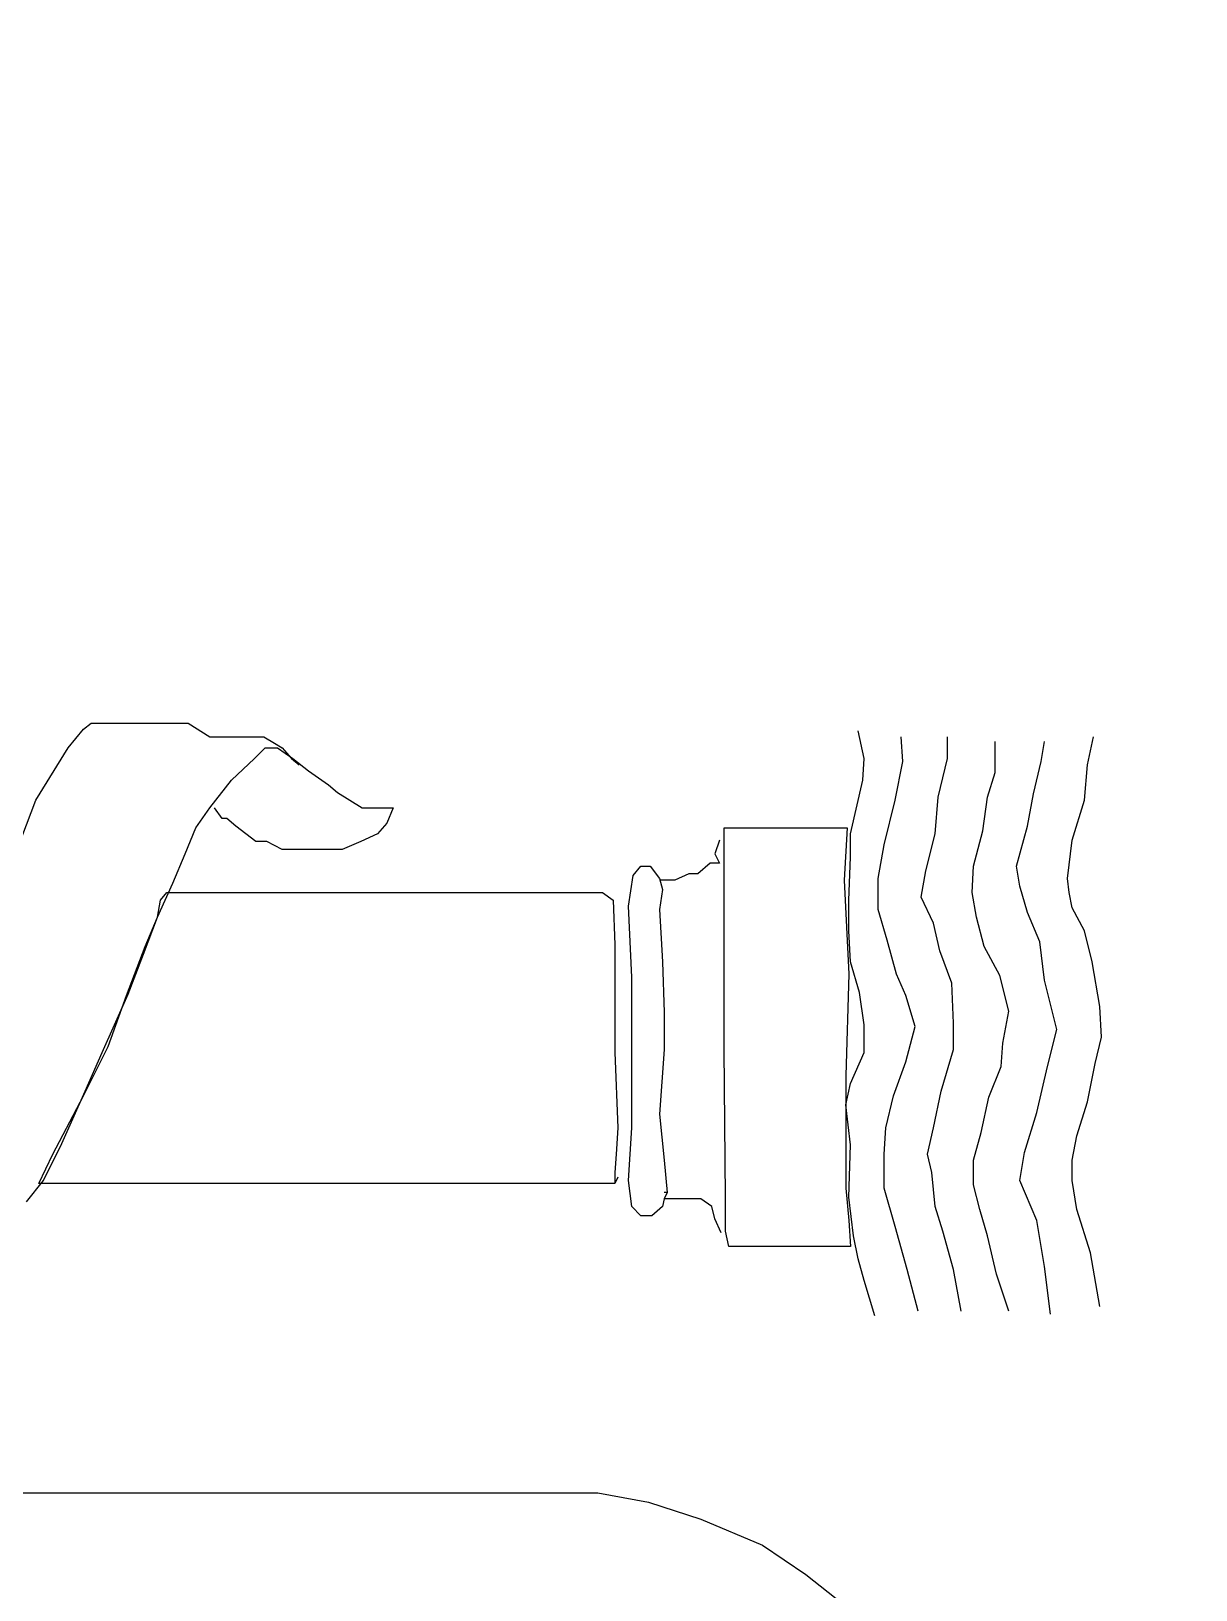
# Model space of a CAD drawing. Extents: x 748454 to 749044, y 4316681 to 4317708.
# Drawn here: x 748493.18 to 748500.74, y 4317547.51 to 4317557.63 of the extents above; entities that cross this region are included whole.
import ezdxf

# ---------------------------------------------------------------- set-up
doc = ezdxf.new("R2010")
doc.units = 0
doc.layers.get('0').update_dxf_attribs({"linetype": 'CONTINUOUS'})

msp = doc.modelspace()

# ---------------------------------------------------------------- linework, layer by layer
at = {"color": 0, "linetype": 'CONTINUOUS'}
for p, q in [((748493.42, 4317552.98), (748493.52, 4317553.1)), ((748493.42, 4317552.98), (748493.52, 4317553.1)), ((748493.52, 4317553.1), (748493.57, 4317553.14)), ((748493.52, 4317553.1), (748493.57, 4317553.14)), ((748493.57, 4317553.14), (748493.64, 4317553.14)), ((748493.57, 4317553.14), (748493.64, 4317553.14)), ((748493.64, 4317553.14), (748493.74, 4317553.14)), ((748493.64, 4317553.14), (748493.74, 4317553.14)), ((748493.74, 4317553.14), (748493.89, 4317553.14)), ((748493.74, 4317553.14), (748493.89, 4317553.14)), ((748493.89, 4317553.14), (748494.05, 4317553.14)), ((748493.89, 4317553.14), (748494.05, 4317553.14)), ((748494.05, 4317553.14), (748494.2, 4317553.14)), ((748494.05, 4317553.14), (748494.2, 4317553.14)), ((748494.2, 4317553.14), (748494.34, 4317553.05)), ((748494.2, 4317553.14), (748494.34, 4317553.05)), ((748494.34, 4317553.05), (748494.45, 4317553.05)), ((748494.34, 4317553.05), (748494.45, 4317553.05)), ((748494.45, 4317553.05), (748494.56, 4317553.05)), ((748494.45, 4317553.05), (748494.56, 4317553.05)), ((748494.56, 4317553.05), (748494.69, 4317553.05)), ((748494.56, 4317553.05), (748494.69, 4317553.05)), ((748494.69, 4317553.05), (748494.76, 4317553.01)), ((748494.69, 4317553.05), (748494.76, 4317553.01)), ((748494.76, 4317553.01), (748494.81, 4317552.98)), ((748494.76, 4317553.01), (748494.81, 4317552.98)), ((748498.59, 4317552.91), (748498.55, 4317553.09)), ((748498.59, 4317552.91), (748498.55, 4317553.09)), ((748498.84, 4317552.89), (748498.83, 4317553.05)), ((748498.84, 4317552.89), (748498.83, 4317553.05)), ((748499.13, 4317552.91), (748499.13, 4317553.05)), ((748499.13, 4317552.91), (748499.13, 4317553.05)), ((748499.44, 4317552.82), (748499.44, 4317553.02)), ((748499.44, 4317552.82), (748499.44, 4317553.02)), ((748499.74, 4317552.89), (748499.76, 4317553.02)), ((748499.74, 4317552.89), (748499.76, 4317553.02)), ((748500.04, 4317552.87), (748500.08, 4317553.05)), ((748500.04, 4317552.87), (748500.08, 4317553.05)), ((748493.21, 4317552.64), (748493.42, 4317552.98)), ((748493.21, 4317552.64), (748493.42, 4317552.98)), ((748494.48, 4317552.77), (748494.63, 4317552.91)), ((748494.48, 4317552.77), (748494.63, 4317552.91)), ((748494.63, 4317552.91), (748494.7, 4317552.98)), ((748494.63, 4317552.91), (748494.7, 4317552.98)), ((748494.7, 4317552.98), (748494.76, 4317552.98)), ((748494.7, 4317552.98), (748494.76, 4317552.98)), ((748494.76, 4317552.98), (748494.78, 4317552.98)), ((748494.76, 4317552.98), (748494.78, 4317552.98)), ((748494.78, 4317552.98), (748494.88, 4317552.91)), ((748494.78, 4317552.98), (748494.88, 4317552.91)), ((748494.81, 4317552.98), (748494.87, 4317552.91)), ((748494.81, 4317552.98), (748494.87, 4317552.91)), ((748494.87, 4317552.91), (748494.92, 4317552.87)), ((748494.87, 4317552.91), (748494.92, 4317552.87)), ((748494.88, 4317552.91), (748494.98, 4317552.83)), ((748494.88, 4317552.91), (748494.98, 4317552.83)), ((748498.58, 4317552.77), (748498.59, 4317552.91)), ((748498.58, 4317552.77), (748498.59, 4317552.91)), ((748499.07, 4317552.66), (748499.13, 4317552.91)), ((748499.07, 4317552.66), (748499.13, 4317552.91)), ((748494.98, 4317552.83), (748495.11, 4317552.74)), ((748494.98, 4317552.83), (748495.11, 4317552.74)), ((748498.79, 4317552.64), (748498.84, 4317552.89)), ((748498.79, 4317552.64), (748498.84, 4317552.89)), ((748499.39, 4317552.66), (748499.44, 4317552.82)), ((748499.39, 4317552.66), (748499.44, 4317552.82)), ((748499.69, 4317552.68), (748499.74, 4317552.89)), ((748499.69, 4317552.68), (748499.74, 4317552.89)), ((748500.02, 4317552.64), (748500.04, 4317552.87)), ((748500.02, 4317552.64), (748500.04, 4317552.87)), ((748494.34, 4317552.59), (748494.48, 4317552.77)), ((748494.34, 4317552.59), (748494.48, 4317552.77)), ((748495.11, 4317552.74), (748495.17, 4317552.69)), ((748495.11, 4317552.74), (748495.17, 4317552.69)), ((748498.5, 4317552.42), (748498.58, 4317552.77)), ((748498.5, 4317552.42), (748498.58, 4317552.77)), ((748493.09, 4317552.32), (748493.21, 4317552.64)), ((748493.09, 4317552.32), (748493.21, 4317552.64)), ((748495.17, 4317552.69), (748495.33, 4317552.59)), ((748495.17, 4317552.69), (748495.33, 4317552.59)), ((748498.72, 4317552.35), (748498.79, 4317552.64)), ((748498.72, 4317552.35), (748498.79, 4317552.64)), ((748499.05, 4317552.42), (748499.07, 4317552.66)), ((748499.05, 4317552.42), (748499.07, 4317552.66)), ((748499.36, 4317552.44), (748499.39, 4317552.66)), ((748499.36, 4317552.44), (748499.39, 4317552.66)), ((748499.65, 4317552.47), (748499.69, 4317552.68)), ((748499.65, 4317552.47), (748499.69, 4317552.68)), ((748499.94, 4317552.38), (748500.02, 4317552.64)), ((748499.94, 4317552.38), (748500.02, 4317552.64)), ((748494.25, 4317552.46), (748494.34, 4317552.59)), ((748494.25, 4317552.46), (748494.34, 4317552.59)), ((748494.42, 4317552.52), (748494.37, 4317552.59)), ((748494.42, 4317552.52), (748494.37, 4317552.59)), ((748494.45, 4317552.52), (748494.42, 4317552.52)), ((748494.45, 4317552.52), (748494.42, 4317552.52)), ((748494.51, 4317552.47), (748494.45, 4317552.52)), ((748494.51, 4317552.47), (748494.45, 4317552.52)), ((748495.33, 4317552.59), (748495.43, 4317552.59)), ((748495.33, 4317552.59), (748495.43, 4317552.59)), ((748495.43, 4317552.59), (748495.48, 4317552.59)), ((748495.43, 4317552.59), (748495.48, 4317552.59)), ((748495.49, 4317552.49), (748495.43, 4317552.42)), ((748495.49, 4317552.49), (748495.43, 4317552.42)), ((748495.48, 4317552.59), (748495.53, 4317552.59)), ((748495.48, 4317552.59), (748495.53, 4317552.59)), ((748495.53, 4317552.59), (748495.49, 4317552.49)), ((748495.53, 4317552.59), (748495.49, 4317552.49)), ((748494.18, 4317552.29), (748494.25, 4317552.46)), ((748494.18, 4317552.29), (748494.25, 4317552.46)), ((748494.64, 4317552.37), (748494.51, 4317552.47)), ((748494.64, 4317552.37), (748494.51, 4317552.47)), ((748495.43, 4317552.42), (748495.32, 4317552.37)), ((748495.43, 4317552.42), (748495.32, 4317552.37)), ((748497.68, 4317552.27), (748497.68, 4317552.46)), ((748497.68, 4317552.46), (748498.05, 4317552.46)), ((748497.68, 4317552.27), (748497.68, 4317552.46)), ((748497.68, 4317552.46), (748498.05, 4317552.46)), ((748498.05, 4317552.46), (748498.3, 4317552.46)), ((748498.05, 4317552.46), (748498.3, 4317552.46)), ((748498.3, 4317552.46), (748498.48, 4317552.46)), ((748498.3, 4317552.46), (748498.48, 4317552.46)), ((748498.48, 4317552.46), (748498.46, 4317552.12)), ((748498.48, 4317552.46), (748498.46, 4317552.12)), ((748498.5, 4317552.27), (748498.5, 4317552.42)), ((748498.5, 4317552.27), (748498.5, 4317552.42)), ((748498.99, 4317552.18), (748499.05, 4317552.42)), ((748498.99, 4317552.18), (748499.05, 4317552.42)), ((748499.3, 4317552.21), (748499.36, 4317552.44)), ((748499.3, 4317552.21), (748499.36, 4317552.44)), ((748499.58, 4317552.21), (748499.65, 4317552.47)), ((748499.58, 4317552.21), (748499.65, 4317552.47)), ((748494.1, 4317552.1), (748494.18, 4317552.29)), ((748494.1, 4317552.1), (748494.18, 4317552.29)), ((748494.71, 4317552.37), (748494.64, 4317552.37)), ((748494.71, 4317552.37), (748494.64, 4317552.37)), ((748494.81, 4317552.32), (748494.71, 4317552.37)), ((748494.81, 4317552.32), (748494.71, 4317552.37)), ((748494.9, 4317552.32), (748494.81, 4317552.32)), ((748494.9, 4317552.32), (748494.81, 4317552.32)), ((748494.99, 4317552.32), (748494.9, 4317552.32)), ((748494.99, 4317552.32), (748494.9, 4317552.32)), ((748495.12, 4317552.32), (748494.99, 4317552.32)), ((748495.12, 4317552.32), (748494.99, 4317552.32)), ((748495.2, 4317552.32), (748495.12, 4317552.32)), ((748495.2, 4317552.32), (748495.12, 4317552.32)), ((748495.32, 4317552.37), (748495.2, 4317552.32)), ((748495.32, 4317552.37), (748495.2, 4317552.32)), ((748497.65, 4317552.38), (748497.62, 4317552.29)), ((748497.65, 4317552.38), (748497.62, 4317552.29)), ((748497.62, 4317552.29), (748497.65, 4317552.23)), ((748497.62, 4317552.29), (748497.65, 4317552.23)), ((748498.68, 4317552.13), (748498.72, 4317552.35)), ((748498.68, 4317552.13), (748498.72, 4317552.35)), ((748499.91, 4317552.13), (748499.94, 4317552.38)), ((748499.91, 4317552.13), (748499.94, 4317552.38)), ((748497.09, 4317552.15), (748497.14, 4317552.21)), ((748497.09, 4317552.15), (748497.14, 4317552.21)), ((748497.14, 4317552.21), (748497.2, 4317552.21)), ((748497.14, 4317552.21), (748497.2, 4317552.21)), ((748497.2, 4317552.21), (748497.26, 4317552.13)), ((748497.2, 4317552.21), (748497.26, 4317552.13)), ((748497.59, 4317552.23), (748497.51, 4317552.16)), ((748497.59, 4317552.23), (748497.51, 4317552.16)), ((748497.65, 4317552.23), (748497.59, 4317552.23)), ((748497.65, 4317552.23), (748497.59, 4317552.23)), ((748497.68, 4317552.06), (748497.68, 4317552.27)), ((748497.68, 4317552.06), (748497.68, 4317552.27)), ((748498.49, 4317551.99), (748498.5, 4317552.27)), ((748498.49, 4317551.99), (748498.5, 4317552.27)), ((748499.29, 4317552.04), (748499.3, 4317552.21)), ((748499.29, 4317552.04), (748499.3, 4317552.21)), ((748499.6, 4317552.08), (748499.58, 4317552.21)), ((748499.6, 4317552.08), (748499.58, 4317552.21)), ((748494, 4317551.88), (748494.1, 4317552.1)), ((748494, 4317551.88), (748494.1, 4317552.1)), ((748497.06, 4317551.95), (748497.09, 4317552.15)), ((748497.06, 4317551.95), (748497.09, 4317552.15)), ((748497.26, 4317552.13), (748497.28, 4317552.06)), ((748497.26, 4317552.13), (748497.28, 4317552.06)), ((748497.31, 4317552.12), (748497.26, 4317552.12)), ((748497.31, 4317552.12), (748497.26, 4317552.12)), ((748497.36, 4317552.12), (748497.31, 4317552.12)), ((748497.36, 4317552.12), (748497.31, 4317552.12)), ((748497.45, 4317552.16), (748497.36, 4317552.12)), ((748497.45, 4317552.16), (748497.36, 4317552.12)), ((748497.51, 4317552.16), (748497.45, 4317552.16)), ((748497.51, 4317552.16), (748497.45, 4317552.16)), ((748498.46, 4317552.12), (748498.49, 4317551.51)), ((748498.46, 4317552.12), (748498.49, 4317551.51)), ((748498.68, 4317551.93), (748498.68, 4317552.13)), ((748498.68, 4317551.93), (748498.68, 4317552.13)), ((748498.96, 4317552.01), (748498.99, 4317552.18)), ((748498.96, 4317552.01), (748498.99, 4317552.18)), ((748499.92, 4317552.04), (748499.91, 4317552.13)), ((748499.92, 4317552.04), (748499.91, 4317552.13)), ((748494, 4317551.88), (748494.02, 4317551.99)), ((748494, 4317551.88), (748494.02, 4317551.99)), ((748494.02, 4317551.99), (748494.06, 4317552.04)), ((748494.02, 4317551.99), (748494.06, 4317552.04)), ((748494.06, 4317552.04), (748494.44, 4317552.04)), ((748494.06, 4317552.04), (748494.44, 4317552.04)), ((748494.44, 4317552.04), (748495.25, 4317552.04)), ((748494.44, 4317552.04), (748495.25, 4317552.04)), ((748495.25, 4317552.04), (748495.93, 4317552.04)), ((748495.25, 4317552.04), (748495.93, 4317552.04)), ((748495.93, 4317552.04), (748496.37, 4317552.04)), ((748495.93, 4317552.04), (748496.37, 4317552.04)), ((748496.37, 4317552.04), (748496.69, 4317552.04)), ((748496.37, 4317552.04), (748496.69, 4317552.04)), ((748496.69, 4317552.04), (748496.8, 4317552.04)), ((748496.69, 4317552.04), (748496.8, 4317552.04)), ((748496.8, 4317552.04), (748496.89, 4317552.04)), ((748496.8, 4317552.04), (748496.89, 4317552.04)), ((748496.89, 4317552.04), (748496.96, 4317551.99)), ((748496.89, 4317552.04), (748496.96, 4317551.99)), ((748496.96, 4317551.99), (748496.97, 4317551.7)), ((748496.96, 4317551.99), (748496.97, 4317551.7)), ((748497.28, 4317552.06), (748497.26, 4317551.93)), ((748497.28, 4317552.06), (748497.26, 4317551.93)), ((748497.68, 4317551.51), (748497.68, 4317552.06)), ((748497.68, 4317551.51), (748497.68, 4317552.06)), ((748498.49, 4317551.79), (748498.49, 4317551.99)), ((748498.49, 4317551.79), (748498.49, 4317551.99)), ((748499.04, 4317551.84), (748498.96, 4317552.01)), ((748499.04, 4317551.84), (748498.96, 4317552.01)), ((748499.32, 4317551.88), (748499.29, 4317552.04)), ((748499.32, 4317551.88), (748499.29, 4317552.04)), ((748499.65, 4317551.91), (748499.6, 4317552.08)), ((748499.65, 4317551.91), (748499.6, 4317552.08)), ((748499.94, 4317551.94), (748499.92, 4317552.04)), ((748499.94, 4317551.94), (748499.92, 4317552.04)), ((748497.08, 4317551.49), (748497.06, 4317551.95)), ((748497.08, 4317551.49), (748497.06, 4317551.95)), ((748497.26, 4317551.93), (748497.28, 4317551.59)), ((748497.26, 4317551.93), (748497.28, 4317551.59)), ((748498.74, 4317551.73), (748498.68, 4317551.93)), ((748498.74, 4317551.73), (748498.68, 4317551.93)), ((748499.73, 4317551.72), (748499.65, 4317551.91)), ((748499.73, 4317551.72), (748499.65, 4317551.91)), ((748500.02, 4317551.79), (748499.94, 4317551.94)), ((748500.02, 4317551.79), (748499.94, 4317551.94)), ((748493.91, 4317551.64), (748494, 4317551.88)), ((748493.91, 4317551.64), (748494, 4317551.88)), ((748493.92, 4317551.69), (748494, 4317551.88)), ((748493.92, 4317551.69), (748494, 4317551.88)), ((748498.5, 4317551.59), (748498.49, 4317551.79)), ((748498.5, 4317551.59), (748498.49, 4317551.79)), ((748499.08, 4317551.66), (748499.04, 4317551.84)), ((748499.08, 4317551.66), (748499.04, 4317551.84)), ((748499.37, 4317551.69), (748499.32, 4317551.88)), ((748499.37, 4317551.69), (748499.32, 4317551.88)), ((748500.07, 4317551.59), (748500.02, 4317551.79)), ((748500.07, 4317551.59), (748500.02, 4317551.79)), ((748493.8, 4317551.37), (748493.92, 4317551.69)), ((748493.8, 4317551.37), (748493.92, 4317551.69)), ((748496.97, 4317551.7), (748496.97, 4317551)), ((748496.97, 4317551.7), (748496.97, 4317551)), ((748498.8, 4317551.51), (748498.74, 4317551.73)), ((748498.8, 4317551.51), (748498.74, 4317551.73)), ((748499.47, 4317551.5), (748499.37, 4317551.69)), ((748499.47, 4317551.5), (748499.37, 4317551.69)), ((748499.76, 4317551.47), (748499.73, 4317551.72)), ((748499.76, 4317551.47), (748499.73, 4317551.72)), ((748493.81, 4317551.38), (748493.91, 4317551.64)), ((748493.81, 4317551.38), (748493.91, 4317551.64)), ((748497.28, 4317551.59), (748497.29, 4317551.26)), ((748497.28, 4317551.59), (748497.29, 4317551.26)), ((748498.56, 4317551.39), (748498.5, 4317551.59)), ((748498.56, 4317551.39), (748498.5, 4317551.59)), ((748499.16, 4317551.45), (748499.08, 4317551.66)), ((748499.16, 4317551.45), (748499.08, 4317551.66)), ((748500.12, 4317551.3), (748500.07, 4317551.59)), ((748500.12, 4317551.3), (748500.07, 4317551.59)), ((748497.08, 4317551.04), (748497.08, 4317551.49)), ((748497.08, 4317551.04), (748497.08, 4317551.49)), ((748497.68, 4317551.02), (748497.68, 4317551.51)), ((748497.68, 4317551.02), (748497.68, 4317551.51)), ((748498.49, 4317551.51), (748498.47, 4317550.85)), ((748498.49, 4317551.51), (748498.47, 4317550.85)), ((748498.86, 4317551.37), (748498.8, 4317551.51)), ((748498.86, 4317551.37), (748498.8, 4317551.51)), ((748499.53, 4317551.27), (748499.47, 4317551.5)), ((748499.53, 4317551.27), (748499.47, 4317551.5)), ((748493.64, 4317551), (748493.81, 4317551.38)), ((748493.64, 4317551), (748493.81, 4317551.38)), ((748498.59, 4317551.18), (748498.56, 4317551.39)), ((748498.59, 4317551.18), (748498.56, 4317551.39)), ((748499.17, 4317551.19), (748499.16, 4317551.45)), ((748499.17, 4317551.19), (748499.16, 4317551.45)), ((748499.84, 4317551.15), (748499.76, 4317551.47)), ((748499.84, 4317551.15), (748499.76, 4317551.47)), ((748493.68, 4317551.04), (748493.8, 4317551.37)), ((748493.68, 4317551.04), (748493.8, 4317551.37)), ((748498.92, 4317551.17), (748498.86, 4317551.37)), ((748498.92, 4317551.17), (748498.86, 4317551.37)), ((748500.13, 4317551.1), (748500.12, 4317551.3)), ((748500.13, 4317551.1), (748500.12, 4317551.3)), ((748497.29, 4317551.26), (748497.29, 4317551.02)), ((748497.29, 4317551.26), (748497.29, 4317551.02)), ((748498.59, 4317551), (748498.59, 4317551.18)), ((748498.59, 4317551), (748498.59, 4317551.18)), ((748499.17, 4317551.02), (748499.17, 4317551.19)), ((748499.17, 4317551.02), (748499.17, 4317551.19)), ((748499.49, 4317551.06), (748499.53, 4317551.27)), ((748499.49, 4317551.06), (748499.53, 4317551.27)), ((748498.86, 4317550.94), (748498.92, 4317551.17)), ((748498.86, 4317550.94), (748498.92, 4317551.17)), ((748499.78, 4317550.91), (748499.84, 4317551.15)), ((748499.78, 4317550.91), (748499.84, 4317551.15)), ((748500.09, 4317550.93), (748500.13, 4317551.1)), ((748500.09, 4317550.93), (748500.13, 4317551.1)), ((748493.52, 4317550.72), (748493.68, 4317551.04)), ((748493.52, 4317550.72), (748493.68, 4317551.04)), ((748493.53, 4317550.75), (748493.64, 4317551)), ((748493.53, 4317550.75), (748493.64, 4317551)), ((748496.97, 4317551), (748496.99, 4317550.51)), ((748496.97, 4317551), (748496.99, 4317550.51)), ((748497.08, 4317550.51), (748497.08, 4317551.04)), ((748497.08, 4317550.51), (748497.08, 4317551.04)), ((748497.29, 4317551.02), (748497.26, 4317550.6)), ((748497.29, 4317551.02), (748497.26, 4317550.6)), ((748497.69, 4317550.06), (748497.68, 4317551.02)), ((748497.69, 4317550.06), (748497.68, 4317551.02)), ((748498.5, 4317550.8), (748498.59, 4317551)), ((748498.5, 4317550.8), (748498.59, 4317551)), ((748499.09, 4317550.75), (748499.17, 4317551.02)), ((748499.09, 4317550.75), (748499.17, 4317551.02)), ((748499.48, 4317550.91), (748499.49, 4317551.06)), ((748499.48, 4317550.91), (748499.49, 4317551.06)), ((748498.78, 4317550.72), (748498.86, 4317550.94)), ((748498.78, 4317550.72), (748498.86, 4317550.94)), ((748499.4, 4317550.71), (748499.48, 4317550.91)), ((748499.4, 4317550.71), (748499.48, 4317550.91)), ((748499.71, 4317550.61), (748499.78, 4317550.91)), ((748499.71, 4317550.61), (748499.78, 4317550.91)), ((748500.04, 4317550.68), (748500.09, 4317550.93)), ((748500.04, 4317550.68), (748500.09, 4317550.93)), ((748498.47, 4317550.85), (748498.47, 4317550.49)), ((748498.47, 4317550.85), (748498.47, 4317550.49)), ((748498.47, 4317550.66), (748498.5, 4317550.8)), ((748498.47, 4317550.66), (748498.5, 4317550.8)), ((748493.32, 4317550.34), (748493.52, 4317550.72)), ((748493.32, 4317550.34), (748493.52, 4317550.72)), ((748493.38, 4317550.41), (748493.53, 4317550.75)), ((748493.38, 4317550.41), (748493.53, 4317550.75)), ((748498.73, 4317550.51), (748498.78, 4317550.72)), ((748498.73, 4317550.51), (748498.78, 4317550.72)), ((748499.04, 4317550.51), (748499.09, 4317550.75)), ((748499.04, 4317550.51), (748499.09, 4317550.75)), ((748499.35, 4317550.48), (748499.4, 4317550.71)), ((748499.35, 4317550.48), (748499.4, 4317550.71)), ((748499.97, 4317550.46), (748500.04, 4317550.68)), ((748499.97, 4317550.46), (748500.04, 4317550.68)), ((748497.26, 4317550.6), (748497.29, 4317550.3)), ((748497.26, 4317550.6), (748497.29, 4317550.3)), ((748498.5, 4317550.4), (748498.47, 4317550.66)), ((748498.5, 4317550.4), (748498.47, 4317550.66)), ((748499.63, 4317550.35), (748499.71, 4317550.61)), ((748499.63, 4317550.35), (748499.71, 4317550.61)), ((748496.99, 4317550.51), (748496.98, 4317550.34)), ((748496.99, 4317550.51), (748496.98, 4317550.34)), ((748497.06, 4317550.17), (748497.08, 4317550.51)), ((748497.06, 4317550.17), (748497.08, 4317550.51)), ((748498.47, 4317550.49), (748498.47, 4317550.12)), ((748498.47, 4317550.49), (748498.47, 4317550.12)), ((748498.72, 4317550.34), (748498.73, 4317550.51)), ((748498.72, 4317550.34), (748498.73, 4317550.51)), ((748499, 4317550.34), (748499.04, 4317550.51)), ((748499, 4317550.34), (748499.04, 4317550.51)), ((748499.3, 4317550.3), (748499.35, 4317550.48)), ((748499.3, 4317550.3), (748499.35, 4317550.48)), ((748493.26, 4317550.17), (748493.38, 4317550.41)), ((748493.26, 4317550.17), (748493.38, 4317550.41)), ((748498.49, 4317550.06), (748498.5, 4317550.4)), ((748498.49, 4317550.06), (748498.5, 4317550.4)), ((748499.94, 4317550.3), (748499.97, 4317550.46)), ((748499.94, 4317550.3), (748499.97, 4317550.46)), ((748493.23, 4317550.15), (748493.32, 4317550.34)), ((748493.23, 4317550.15), (748493.32, 4317550.34)), ((748496.98, 4317550.34), (748496.97, 4317550.22)), ((748496.98, 4317550.34), (748496.97, 4317550.22)), ((748497.29, 4317550.3), (748497.31, 4317550.09)), ((748497.29, 4317550.3), (748497.31, 4317550.09)), ((748498.72, 4317550.12), (748498.72, 4317550.34)), ((748498.72, 4317550.12), (748498.72, 4317550.34)), ((748499.03, 4317550.22), (748499, 4317550.34)), ((748499.03, 4317550.22), (748499, 4317550.34)), ((748499.3, 4317550.14), (748499.3, 4317550.3)), ((748499.3, 4317550.14), (748499.3, 4317550.3)), ((748499.6, 4317550.17), (748499.63, 4317550.35)), ((748499.6, 4317550.17), (748499.63, 4317550.35)), ((748499.94, 4317550.17), (748499.94, 4317550.3)), ((748499.94, 4317550.17), (748499.94, 4317550.3)), ((748493.15, 4317550.03), (748493.26, 4317550.17)), ((748493.15, 4317550.03), (748493.26, 4317550.17)), ((748496.97, 4317550.22), (748496.97, 4317550.15)), ((748496.97, 4317550.22), (748496.97, 4317550.15)), ((748496.99, 4317550.19), (748496.97, 4317550.15)), ((748496.99, 4317550.19), (748496.97, 4317550.15)), ((748497.08, 4317550), (748497.06, 4317550.17)), ((748497.08, 4317550), (748497.06, 4317550.17)), ((748499.05, 4317550), (748499.03, 4317550.22)), ((748499.05, 4317550), (748499.03, 4317550.22)), ((748499.71, 4317549.91), (748499.6, 4317550.17)), ((748499.71, 4317549.91), (748499.6, 4317550.17)), ((748499.97, 4317549.98), (748499.94, 4317550.17)), ((748499.97, 4317549.98), (748499.94, 4317550.17)), ((748493.3, 4317550.15), (748493.23, 4317550.15)), ((748493.3, 4317550.15), (748493.23, 4317550.15)), ((748493.4, 4317550.15), (748493.3, 4317550.15)), ((748493.4, 4317550.15), (748493.3, 4317550.15)), ((748493.66, 4317550.15), (748493.4, 4317550.15)), ((748493.66, 4317550.15), (748493.4, 4317550.15)), ((748494.83, 4317550.15), (748493.66, 4317550.15)), ((748494.83, 4317550.15), (748493.66, 4317550.15)), ((748496.59, 4317550.15), (748494.83, 4317550.15)), ((748496.59, 4317550.15), (748494.83, 4317550.15)), ((748496.91, 4317550.15), (748496.59, 4317550.15)), ((748496.91, 4317550.15), (748496.59, 4317550.15)), ((748496.97, 4317550.15), (748496.91, 4317550.15)), ((748496.97, 4317550.15), (748496.91, 4317550.15)), ((748497.31, 4317550.09), (748497.29, 4317550.05)), ((748497.31, 4317550.09), (748497.29, 4317550.09)), ((748497.31, 4317550.09), (748497.29, 4317550.05)), ((748497.31, 4317550.09), (748497.29, 4317550.09)), ((748497.69, 4317549.84), (748497.69, 4317550.06)), ((748497.69, 4317549.84), (748497.69, 4317550.06)), ((748498.47, 4317550.12), (748498.49, 4317549.91)), ((748498.47, 4317550.12), (748498.49, 4317549.91)), ((748498.52, 4317549.81), (748498.49, 4317550.06)), ((748498.52, 4317549.81), (748498.49, 4317550.06)), ((748498.79, 4317549.87), (748498.72, 4317550.12)), ((748498.79, 4317549.87), (748498.72, 4317550.12)), ((748499.34, 4317549.98), (748499.3, 4317550.14)), ((748499.34, 4317549.98), (748499.3, 4317550.14)), ((748497.14, 4317549.94), (748497.08, 4317550)), ((748497.14, 4317549.94), (748497.08, 4317550)), ((748497.28, 4317550), (748497.21, 4317549.94)), ((748497.28, 4317550), (748497.21, 4317549.94)), ((748497.29, 4317550.05), (748497.28, 4317550)), ((748497.29, 4317550.05), (748497.28, 4317550)), ((748497.34, 4317550.05), (748497.29, 4317550.05)), ((748497.34, 4317550.05), (748497.29, 4317550.05)), ((748497.42, 4317550.05), (748497.34, 4317550.05)), ((748497.42, 4317550.05), (748497.34, 4317550.05)), ((748497.53, 4317550.05), (748497.42, 4317550.05)), ((748497.53, 4317550.05), (748497.42, 4317550.05)), ((748497.6, 4317550), (748497.53, 4317550.05)), ((748497.6, 4317550), (748497.53, 4317550.05)), ((748497.62, 4317549.92), (748497.6, 4317550)), ((748497.62, 4317549.92), (748497.6, 4317550)), ((748499.1, 4317549.84), (748499.05, 4317550)), ((748499.1, 4317549.84), (748499.05, 4317550)), ((748499.39, 4317549.81), (748499.34, 4317549.98)), ((748499.39, 4317549.81), (748499.34, 4317549.98)), ((748500.06, 4317549.7), (748499.97, 4317549.98)), ((748500.06, 4317549.7), (748499.97, 4317549.98)), ((748497.21, 4317549.94), (748497.14, 4317549.94)), ((748497.21, 4317549.94), (748497.14, 4317549.94)), ((748497.66, 4317549.83), (748497.62, 4317549.92)), ((748497.66, 4317549.83), (748497.62, 4317549.92)), ((748498.49, 4317549.91), (748498.5, 4317549.74)), ((748498.49, 4317549.91), (748498.5, 4317549.74)), ((748498.87, 4317549.59), (748498.79, 4317549.87)), ((748498.87, 4317549.59), (748498.79, 4317549.87)), ((748499.76, 4317549.61), (748499.71, 4317549.91)), ((748499.76, 4317549.61), (748499.71, 4317549.91)), ((748497.71, 4317549.74), (748497.69, 4317549.84)), ((748497.71, 4317549.74), (748497.69, 4317549.84)), ((748498.55, 4317549.66), (748498.52, 4317549.81)), ((748498.55, 4317549.66), (748498.52, 4317549.81)), ((748499.17, 4317549.59), (748499.1, 4317549.84)), ((748499.17, 4317549.59), (748499.1, 4317549.84)), ((748499.45, 4317549.56), (748499.39, 4317549.81)), ((748499.45, 4317549.56), (748499.39, 4317549.81)), ((748497.93, 4317549.74), (748497.71, 4317549.74)), ((748497.93, 4317549.74), (748497.71, 4317549.74)), ((748498.22, 4317549.74), (748497.93, 4317549.74)), ((748498.22, 4317549.74), (748497.93, 4317549.74)), ((748498.5, 4317549.74), (748498.22, 4317549.74)), ((748498.5, 4317549.74), (748498.22, 4317549.74)), ((748498.59, 4317549.52), (748498.55, 4317549.66)), ((748498.59, 4317549.52), (748498.55, 4317549.66)), ((748500.12, 4317549.35), (748500.06, 4317549.7)), ((748500.12, 4317549.35), (748500.06, 4317549.7)), ((748498.94, 4317549.32), (748498.87, 4317549.59)), ((748498.94, 4317549.32), (748498.87, 4317549.59)), ((748499.22, 4317549.32), (748499.17, 4317549.59)), ((748499.22, 4317549.32), (748499.17, 4317549.59)), ((748499.53, 4317549.32), (748499.45, 4317549.56)), ((748499.53, 4317549.32), (748499.45, 4317549.56)), ((748499.8, 4317549.3), (748499.76, 4317549.61)), ((748499.8, 4317549.3), (748499.76, 4317549.61)), ((748498.66, 4317549.29), (748498.59, 4317549.52)), ((748498.66, 4317549.29), (748498.59, 4317549.52)), ((748492.85, 4317548.14), (748493.26, 4317548.14)), ((748492.85, 4317548.14), (748493.26, 4317548.14)), ((748493.26, 4317548.14), (748493.82, 4317548.14)), ((748493.26, 4317548.14), (748493.82, 4317548.14)), ((748493.82, 4317548.14), (748494.14, 4317548.14)), ((748493.82, 4317548.14), (748494.14, 4317548.14)), ((748494.14, 4317548.14), (748494.64, 4317548.14)), ((748494.14, 4317548.14), (748494.64, 4317548.14)), ((748494.64, 4317548.14), (748495.2, 4317548.14)), ((748494.64, 4317548.14), (748495.2, 4317548.14)), ((748495.2, 4317548.14), (748495.68, 4317548.14)), ((748495.2, 4317548.14), (748495.68, 4317548.14)), ((748495.68, 4317548.14), (748496.09, 4317548.14)), ((748495.68, 4317548.14), (748496.09, 4317548.14)), ((748496.09, 4317548.14), (748496.5, 4317548.14)), ((748496.09, 4317548.14), (748496.5, 4317548.14)), ((748496.5, 4317548.14), (748496.86, 4317548.14)), ((748496.5, 4317548.14), (748496.86, 4317548.14)), ((748496.86, 4317548.14), (748497.19, 4317548.08)), ((748496.86, 4317548.14), (748497.19, 4317548.08)), ((748497.19, 4317548.08), (748497.53, 4317547.97)), ((748497.19, 4317548.08), (748497.53, 4317547.97)), ((748497.53, 4317547.97), (748497.93, 4317547.8)), ((748497.53, 4317547.97), (748497.93, 4317547.8)), ((748497.93, 4317547.8), (748498.21, 4317547.61)), ((748497.93, 4317547.8), (748498.21, 4317547.61)), ((748498.21, 4317547.61), (748498.5, 4317547.38)), ((748498.21, 4317547.61), (748498.5, 4317547.38))]:
    msp.add_line(p, q, dxfattribs=at)

# ---------------------------------------------------------------- meshes
mesh = msp.add_polyface(dxfattribs=at)
corners = [(748454.5, 4316681), (748454.5, 4316681), (748454.5, 4316871.962), (748762.5, 4316681), (748454.5, 4317046.493), (749044, 4316681), (748454.5, 4317707.5), (749044, 4317342.007), (749044, 4317707.5)]
mesh.append_faces([[corners[k] for k in face] for face in [(0, 1, 3, 2), (2, 3, 5, 4), (4, 5, 7, 6), (6, 7, 8, 8)]], dxfattribs={"vtx0": -1, "vtx2": -1, "color": 0})
mesh = msp.add_polyface(dxfattribs=at)
corners = [(748464.5, 4317521), (748464.5, 4317521), (748464.5, 4317695.271), (748745.58, 4317521), (748464.5, 4317701.5), (748745.58, 4317527.229), (748745.58, 4317701.5)]
mesh.append_faces([[corners[k] for k in face] for face in [(0, 1, 3, 2), (2, 3, 5, 4), (4, 5, 6, 6)]], dxfattribs={"vtx0": -1, "vtx2": -1, "color": 0})

doc.saveas('drawing.dxf')
